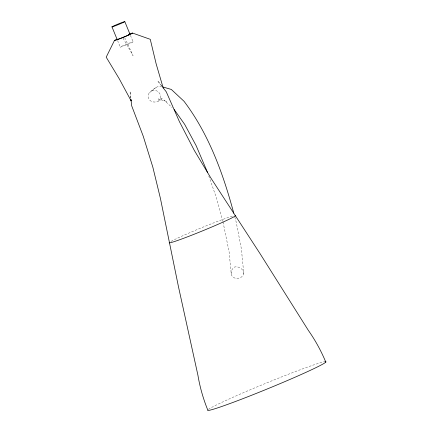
<?xml version="1.0" encoding="UTF-8"?>
<svg xmlns="http://www.w3.org/2000/svg" width="432" height="432" viewBox="0 0 432 432"><rect width="100%" height="100%" fill="white"/><g stroke="black" fill="none" stroke-linecap="round" stroke-linejoin="round"><path stroke-width="0.32" stroke-dasharray="2.16 1.62" d="M223.025 221.983L229.111 251.91L231.228 273.937C232.184 280.919 244.388 279.094 243.659 272.408L241.407 249.032L236.223 222.194L234.814 217.021M161.892 86.686C156.892 84.899 152.966 89.986 149.44 92.664C148.473 93.911 148.041 95.526 148.246 97.092C149.855 104.377 159.116 102.724 162.702 97.907L161.282 98.69L158.166 99.004L166.547 101.385L163.949 100.057L172.201 107.671M158.549 100.98C164.754 96.385 156.389 86.767 150.66 91.487M156.125 87.437L149.44 92.664M130.81 98.28L130.275 92.07M161.584 85.806L157.675 80.773L161.617 85.919M122.996 38.124L133.072 55.604L124.853 38.075M130.448 35.37L133.115 41.877A6.966 0.313 -22.3 0 1 123.071 46.24A6.966 0.313 -22.3 0 1 123.876 45.322A6.966 0.313 -22.3 0 1 133.115 41.877M117.596 40.581L120.263 47.088M208.78 175.932L216.54 198.191L222.847 221.341M130.064 91.967L130.864 98.383M231.228 273.937C230.78 271.15 232.308 268.31 234.743 266.944C238.891 266.004 243.988 269.276 243.675 273.785M171.023 241.418A35.921 1.631 -22.3 0 1 202.214 227.475A35.921 1.631 -22.3 0 1 233.685 215.757M208.332 409.439A63.958 2.9 -22.3 0 1 264.908 383.654A63.958 2.9 -22.3 0 1 324.497 361.719"/><path stroke-width="0.65" d="M114.448 40.478L106.202 57.17L119.227 78.759L131.182 100.948L131.02 99.668M162.508 86.864L171.304 89.435L184.043 101.309C208.877 134.174 223.177 173.691 233.755 213.138M132.489 33.043L150.26 39.312L156.136 63.796L163.193 87.971M163.145 87.815L166.266 91.822L179.383 121.565L194.265 150.336L210.811 177.925L260.102 253.724L308.383 330.431C315.333 340.308 321.154 350.957 325.798 362.102M174.161 109.501L184.669 124.362L196.139 145.66L207.673 172.751M124.821 21.649A6.966 0.313 -22.3 0 1 114.777 26.017A6.966 0.313 -22.3 0 1 115.582 25.099A6.966 0.313 -22.3 0 1 124.821 21.649L129.962 34.187M111.969 26.86L117.11 39.398M130.955 99.538L131.695 105.835L143.235 136.215L152.831 167.13L160.407 198.353L178.481 286.805L197.915 375.208C199.892 387.11 203.224 398.768 207.738 409.952A63.958 2.9 -22.3 0 0 270.243 387.736A63.958 2.9 -22.3 0 0 324.891 361.654M129.287 34.069A9.85 0.448 -22.3 0 1 130.437 34.285A9.85 0.448 -22.3 0 1 117.385 39.668A9.85 0.448 -22.3 0 1 116.996 39.134M235.067 215.46A35.921 1.631 -22.3 0 1 204.379 230.105A35.921 1.631 -22.3 0 1 169.274 242.584M128.412 34.576A6.966 0.313 -22.3 0 1 124.751 36.634A6.966 0.313 -22.3 0 1 117.45 39.172"/></g></svg>
